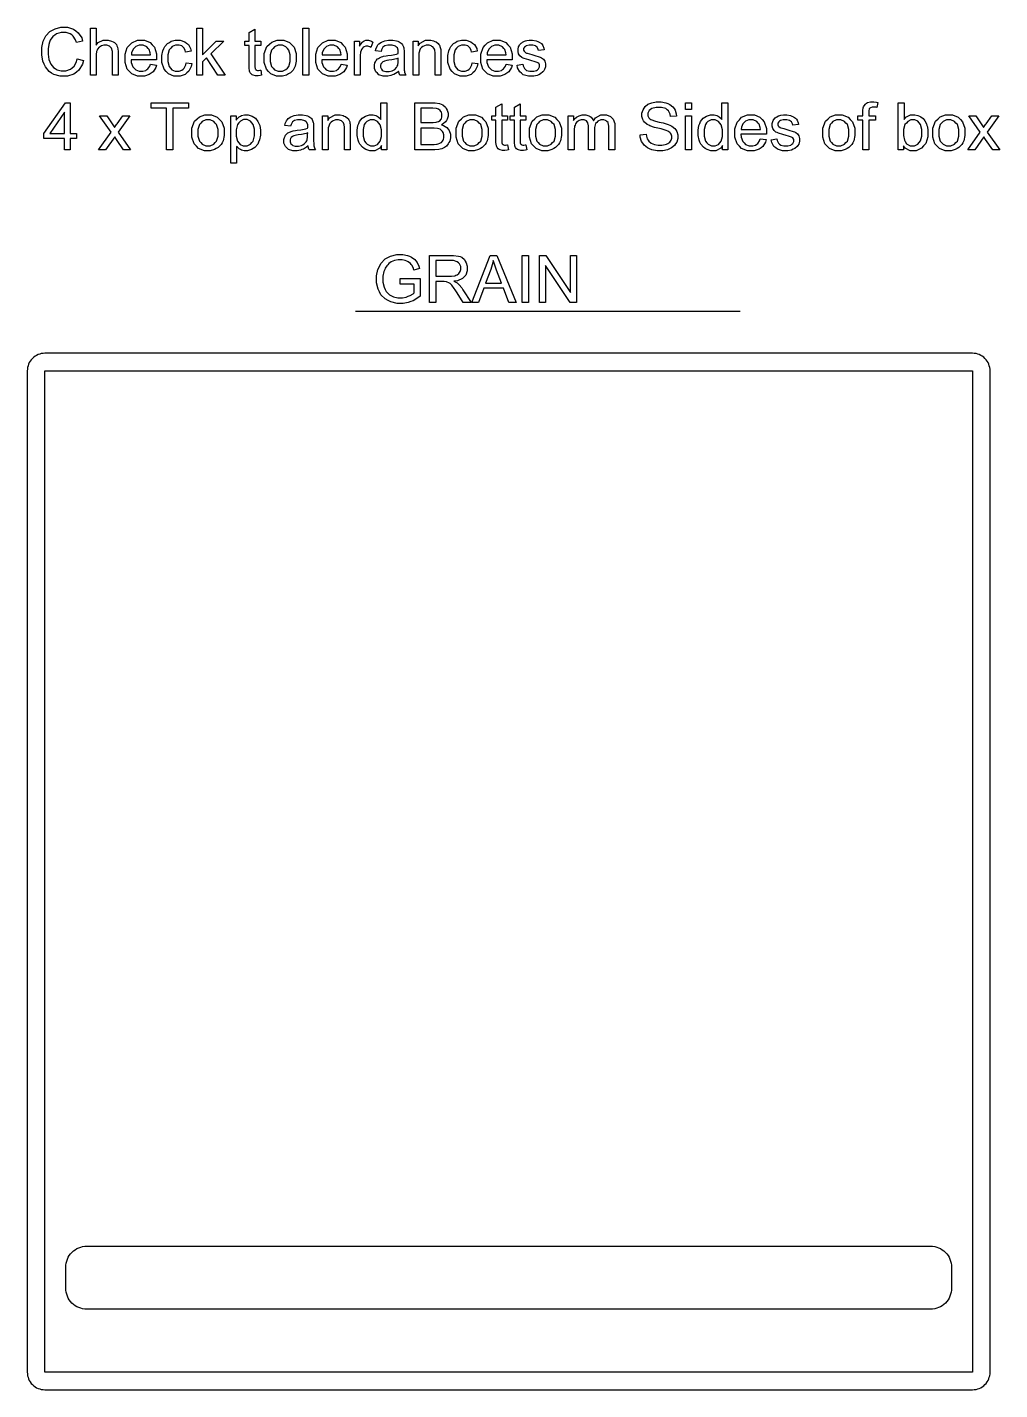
# Model space of a CAD drawing. Extents: x -3889 to -458, y -943 to -393.
# Drawn here: x -1991.5 to -1713.7, y -810.6 to -421.4 of the extents above; entities that cross this region are included whole.
import ezdxf

# ---------------------------------------------------------------- set-up
doc = ezdxf.new("R2010")
doc.units = 0
for name, color, linetype in [('ANNO', 7, 'CONTINUOUS'), ('NEST-BOUNDARY', 7, 'CONTINUOUS'), ('POCKET-6_2', 30, 'CONTINUOUS'), ('PROFILE', 5, 'CONTINUOUS')]:
    doc.layers.add(name, color=color, linetype=linetype)

msp = doc.modelspace()

# ---------------------------------------------------------------- linework, layer by layer
at = {"layer": 'ANNO'}
for points in [[(-1977.2, -430.44), (-1975.42, -430.89), (-1975.7, -431.99), (-1976.71, -433.67), (-1977.44, -434.24), (-1978.17, -434.82), (-1979.95, -435.4), (-1981.01, -435.4), (-1982.1, -435.4), (-1983.87, -434.96), (-1984.55, -434.51), (-1985.23, -434.07), (-1986.27, -432.78), (-1986.63, -431.94), (-1986.99, -431.09), (-1987.34, -429.29), (-1987.34, -428.32), (-1987.34, -427.26), (-1986.94, -425.43), (-1986.54, -424.64), (-1986.14, -423.86), (-1984.99, -422.66), (-1984.25, -422.26), (-1983.51, -421.85), (-1981.87, -421.44), (-1980.98, -421.44), (-1979.97, -421.44), (-1978.26, -421.96), (-1977.57, -422.47), (-1976.89, -422.99), (-1975.92, -424.44), (-1975.65, -425.37), (-1977.41, -425.78), (-1977.64, -425.05), (-1978.32, -423.97), (-1978.77, -423.64), (-1979.22, -423.3), (-1980.34, -422.97), (-1981.02, -422.97), (-1981.79, -422.97), (-1983.09, -423.34), (-1983.62, -423.71), (-1984.14, -424.09), (-1984.87, -425.09), (-1985.08, -425.72), (-1985.3, -426.34), (-1985.51, -427.64), (-1985.51, -428.31), (-1985.51, -429.17), (-1985.26, -430.67), (-1985.01, -431.32), (-1984.76, -431.96), (-1983.97, -432.92), (-1983.45, -433.24), (-1982.92, -433.56), (-1981.77, -433.87), (-1981.15, -433.87), (-1980.4, -433.87), (-1979.13, -433.44), (-1978.61, -433.01), (-1978.09, -432.57), (-1977.39, -431.29)], [(-1973.44, -435.17), (-1973.44, -421.67), (-1971.78, -421.67), (-1971.78, -426.51), (-1971.2, -425.84), (-1969.74, -425.17), (-1968.86, -425.17), (-1968.32, -425.17), (-1967.37, -425.38), (-1966.97, -425.59), (-1966.58, -425.81), (-1966, -426.4), (-1965.83, -426.78), (-1965.66, -427.16), (-1965.49, -428.25), (-1965.49, -428.97), (-1965.49, -435.17), (-1967.15, -435.17), (-1967.15, -428.97), (-1967.15, -428.35), (-1967.42, -427.45), (-1967.68, -427.16), (-1967.95, -426.88), (-1968.71, -426.6), (-1969.2, -426.6), (-1969.57, -426.6), (-1970.26, -426.79), (-1970.58, -426.98), (-1970.9, -427.17), (-1971.37, -427.69), (-1971.5, -428.02), (-1971.64, -428.34), (-1971.78, -429.24), (-1971.78, -429.82), (-1971.78, -435.17)], [(-1943.05, -435.17), (-1943.05, -421.67), (-1941.39, -421.67), (-1941.39, -429.35), (-1937.47, -425.38), (-1935.33, -425.38), (-1939.07, -429.02), (-1934.95, -435.17), (-1936.99, -435.17), (-1940.24, -430.17), (-1941.39, -431.29), (-1941.39, -435.17)], [(-1924.78, -433.69), (-1924.54, -435.16), (-1924.89, -435.23), (-1925.52, -435.3), (-1925.79, -435.3), (-1926.24, -435.3), (-1926.94, -435.16), (-1927.19, -435.02), (-1927.44, -434.88), (-1927.79, -434.5), (-1927.89, -434.27), (-1927.99, -434.03), (-1928.09, -433.05), (-1928.09, -432.3), (-1928.09, -426.66), (-1929.32, -426.66), (-1929.32, -425.38), (-1928.09, -425.38), (-1928.09, -422.96), (-1926.43, -421.97), (-1926.43, -425.38), (-1924.78, -425.38), (-1924.78, -426.66), (-1926.43, -426.66), (-1926.43, -432.4), (-1926.43, -432.75), (-1926.39, -433.21), (-1926.34, -433.31), (-1926.3, -433.41), (-1926.16, -433.57), (-1926.06, -433.63), (-1925.97, -433.69), (-1925.69, -433.75), (-1925.5, -433.75), (-1925.37, -433.75), (-1925.01, -433.72)], [(-1912.73, -435.17), (-1912.73, -421.67), (-1911.07, -421.67), (-1911.07, -435.17)], [(-1956.28, -432.01), (-1954.57, -432.23), (-1954.77, -432.98), (-1955.52, -434.14), (-1956.07, -434.56), (-1956.61, -434.97), (-1958.01, -435.39), (-1958.86, -435.39), (-1959.93, -435.39), (-1961.63, -434.73), (-1962.26, -434.06), (-1962.89, -433.4), (-1963.52, -431.55), (-1963.52, -430.36), (-1963.52, -429.13), (-1962.88, -427.21), (-1962.25, -426.53), (-1961.61, -425.85), (-1959.97, -425.17), (-1958.95, -425.17), (-1957.97, -425.17), (-1956.37, -425.83), (-1955.75, -426.5), (-1955.13, -427.17), (-1954.51, -429.05), (-1954.51, -430.26), (-1954.51, -430.33), (-1954.52, -430.55), (-1954.52, -430.7), (-1961.81, -430.7), (-1961.77, -431.51), (-1961.31, -432.74), (-1960.9, -433.17), (-1960.49, -433.59), (-1959.47, -434.02), (-1958.86, -434.02), (-1958.41, -434.02), (-1957.63, -433.78), (-1957.31, -433.54), (-1956.98, -433.3), (-1956.47, -432.54)], [(-1961.72, -429.34), (-1956.27, -429.34), (-1956.32, -428.72), (-1956.63, -427.8), (-1956.89, -427.49), (-1957.29, -427.01), (-1958.31, -426.53), (-1958.94, -426.53), (-1959.51, -426.53), (-1960.47, -426.91), (-1960.86, -427.29), (-1961.25, -427.68), (-1961.68, -428.7)], [(-1946.11, -431.58), (-1944.48, -431.79), (-1944.61, -432.64), (-1945.3, -433.96), (-1945.85, -434.43), (-1946.4, -434.91), (-1947.75, -435.39), (-1948.54, -435.39), (-1949.55, -435.39), (-1951.16, -434.73), (-1951.77, -434.07), (-1952.38, -433.42), (-1952.99, -431.54), (-1952.99, -430.31), (-1952.99, -429.52), (-1952.72, -428.14), (-1952.46, -427.54), (-1952.2, -426.95), (-1951.4, -426.06), (-1950.87, -425.76), (-1950.33, -425.46), (-1949.17, -425.17), (-1948.54, -425.17), (-1947.74, -425.17), (-1946.44, -425.57), (-1945.94, -425.97), (-1945.43, -426.38), (-1944.79, -427.53), (-1944.64, -428.27), (-1946.25, -428.51), (-1946.36, -428.02), (-1946.77, -427.28), (-1947.06, -427.03), (-1947.35, -426.78), (-1948.06, -426.53), (-1948.47, -426.53), (-1949.1, -426.53), (-1950.11, -426.98), (-1950.5, -427.43), (-1950.89, -427.88), (-1951.28, -429.3), (-1951.28, -430.27), (-1951.28, -431.25), (-1950.91, -432.68), (-1950.53, -433.13), (-1950.16, -433.58), (-1949.17, -434.02), (-1948.57, -434.02), (-1948.08, -434.02), (-1947.27, -433.72), (-1946.94, -433.42), (-1946.61, -433.12), (-1946.2, -432.2)], [(-1923.79, -430.28), (-1923.79, -428.92), (-1923.03, -426.91), (-1922.28, -426.25), (-1921.65, -425.71), (-1920.11, -425.17), (-1919.2, -425.17), (-1918.2, -425.17), (-1916.55, -425.83), (-1915.91, -426.49), (-1915.27, -427.15), (-1914.63, -428.97), (-1914.63, -430.14), (-1914.63, -431.08), (-1914.92, -432.57), (-1915.2, -433.11), (-1915.48, -433.65), (-1916.3, -434.49), (-1916.84, -434.79), (-1917.39, -435.09), (-1918.56, -435.39), (-1919.2, -435.39), (-1920.23, -435.39), (-1921.89, -434.73), (-1922.52, -434.07), (-1923.15, -433.41), (-1923.79, -431.51)], [(-1922.08, -430.28), (-1922.08, -431.22), (-1921.67, -432.62), (-1921.27, -433.09), (-1920.86, -433.56), (-1919.83, -434.02), (-1919.2, -434.02), (-1918.59, -434.02), (-1917.56, -433.55), (-1917.15, -433.08), (-1916.74, -432.61), (-1916.33, -431.18), (-1916.33, -430.22), (-1916.33, -429.32), (-1916.75, -427.94), (-1917.16, -427.48), (-1917.57, -427.01), (-1918.59, -426.54), (-1919.2, -426.54), (-1919.83, -426.54), (-1920.86, -427.01), (-1921.27, -427.47), (-1921.67, -427.94), (-1922.08, -429.34)], [(-1901.83, -432.01), (-1900.11, -432.23), (-1900.31, -432.98), (-1901.06, -434.14), (-1901.61, -434.56), (-1902.15, -434.97), (-1903.55, -435.39), (-1904.4, -435.39), (-1905.47, -435.39), (-1907.17, -434.73), (-1907.8, -434.06), (-1908.43, -433.4), (-1909.06, -431.55), (-1909.06, -430.36), (-1909.06, -429.13), (-1908.42, -427.21), (-1907.79, -426.53), (-1907.15, -425.85), (-1905.51, -425.17), (-1904.5, -425.17), (-1903.52, -425.17), (-1901.91, -425.83), (-1901.29, -426.5), (-1900.67, -427.17), (-1900.05, -429.05), (-1900.05, -430.26), (-1900.05, -430.33), (-1900.06, -430.55), (-1900.06, -430.7), (-1907.36, -430.7), (-1907.31, -431.51), (-1906.85, -432.74), (-1906.45, -433.17), (-1906.04, -433.59), (-1905.01, -434.02), (-1904.4, -434.02), (-1903.95, -434.02), (-1903.17, -433.78), (-1902.85, -433.54), (-1902.53, -433.3), (-1902.01, -432.54)], [(-1907.26, -429.34), (-1901.81, -429.34), (-1901.86, -428.72), (-1902.18, -427.8), (-1902.43, -427.49), (-1902.83, -427.01), (-1903.85, -426.53), (-1904.48, -426.53), (-1905.05, -426.53), (-1906.01, -426.91), (-1906.4, -427.29), (-1906.79, -427.68), (-1907.22, -428.7)], [(-1898.04, -435.17), (-1898.04, -425.38), (-1896.54, -425.38), (-1896.54, -426.87), (-1896.26, -426.35), (-1895.73, -425.66), (-1895.49, -425.5), (-1895.25, -425.33), (-1894.72, -425.17), (-1894.43, -425.17), (-1894.02, -425.17), (-1893.17, -425.43), (-1892.74, -425.7), (-1893.31, -427.23), (-1893.61, -427.06), (-1894.22, -426.88), (-1894.52, -426.88), (-1894.79, -426.88), (-1895.28, -427.04), (-1895.49, -427.21), (-1895.71, -427.37), (-1896.01, -427.82), (-1896.1, -428.11), (-1896.24, -428.56), (-1896.38, -429.52), (-1896.38, -430.05), (-1896.38, -435.17)], [(-1885.38, -433.97), (-1885.84, -434.36), (-1886.73, -434.91), (-1887.15, -435.07), (-1887.58, -435.23), (-1888.49, -435.39), (-1888.98, -435.39), (-1889.78, -435.39), (-1891.02, -434.99), (-1891.45, -434.6), (-1891.88, -434.21), (-1892.32, -433.2), (-1892.32, -432.59), (-1892.32, -432.23), (-1892.15, -431.57), (-1891.99, -431.28), (-1891.83, -430.98), (-1891.4, -430.5), (-1891.14, -430.32), (-1890.87, -430.14), (-1890.28, -429.87), (-1889.94, -429.78), (-1889.7, -429.71), (-1888.97, -429.59), (-1888.47, -429.53), (-1887.47, -429.41), (-1886, -429.13), (-1885.52, -428.96), (-1885.52, -428.79), (-1885.51, -428.57), (-1885.51, -428.53), (-1885.51, -428.02), (-1885.75, -427.31), (-1885.98, -427.1), (-1886.3, -426.82), (-1887.24, -426.54), (-1887.87, -426.54), (-1888.45, -426.54), (-1889.31, -426.75), (-1889.59, -426.95), (-1889.87, -427.15), (-1890.28, -427.88), (-1890.41, -428.39), (-1892.03, -428.18), (-1891.92, -427.66), (-1891.56, -426.82), (-1891.31, -426.5), (-1891.05, -426.18), (-1890.32, -425.68), (-1889.84, -425.51), (-1889.36, -425.34), (-1888.25, -425.17), (-1887.62, -425.17), (-1887, -425.17), (-1885.98, -425.31), (-1885.59, -425.46), (-1885.2, -425.61), (-1884.62, -425.98), (-1884.44, -426.2), (-1884.25, -426.43), (-1884, -426.99), (-1883.92, -427.33), (-1883.88, -427.54), (-1883.84, -428.31), (-1883.84, -428.86), (-1883.84, -431.07), (-1883.84, -432.22), (-1883.79, -433.69), (-1883.73, -433.99), (-1883.68, -434.3), (-1883.47, -434.89), (-1883.31, -435.17), (-1885.04, -435.17), (-1885.17, -434.91), (-1885.34, -434.31)], [(-1881.27, -435.17), (-1881.27, -425.38), (-1879.78, -425.38), (-1879.78, -426.77), (-1879.24, -425.97), (-1877.69, -425.17), (-1876.67, -425.17), (-1876.23, -425.17), (-1875.42, -425.33), (-1875.05, -425.48), (-1874.68, -425.64), (-1874.13, -426.06), (-1873.94, -426.32), (-1873.76, -426.58), (-1873.5, -427.19), (-1873.43, -427.54), (-1873.38, -427.77), (-1873.34, -428.58), (-1873.34, -429.15), (-1873.34, -435.17), (-1875, -435.17), (-1875, -429.22), (-1875, -428.71), (-1875.09, -427.95), (-1875.19, -427.7), (-1875.29, -427.45), (-1875.63, -427.05), (-1875.87, -426.9), (-1876.12, -426.75), (-1876.69, -426.6), (-1877.03, -426.6), (-1877.55, -426.6), (-1878.46, -426.93), (-1878.85, -427.27), (-1879.23, -427.61), (-1879.61, -428.88), (-1879.61, -429.82), (-1879.61, -435.17)], [(-1864.43, -431.58), (-1862.79, -431.79), (-1862.93, -432.64), (-1863.61, -433.96), (-1864.16, -434.43), (-1864.71, -434.91), (-1866.06, -435.39), (-1866.86, -435.39), (-1867.86, -435.39), (-1869.47, -434.73), (-1870.08, -434.07), (-1870.69, -433.42), (-1871.3, -431.54), (-1871.3, -430.31), (-1871.3, -429.52), (-1871.04, -428.14), (-1870.77, -427.54), (-1870.51, -426.95), (-1869.71, -426.06), (-1869.18, -425.76), (-1868.64, -425.46), (-1867.48, -425.17), (-1866.85, -425.17), (-1866.06, -425.17), (-1864.76, -425.57), (-1864.25, -425.97), (-1863.74, -426.38), (-1863.1, -427.53), (-1862.95, -428.27), (-1864.56, -428.51), (-1864.68, -428.02), (-1865.08, -427.28), (-1865.37, -427.03), (-1865.67, -426.78), (-1866.37, -426.53), (-1866.78, -426.53), (-1867.41, -426.53), (-1868.42, -426.98), (-1868.82, -427.43), (-1869.21, -427.88), (-1869.6, -429.3), (-1869.6, -430.27), (-1869.6, -431.25), (-1869.22, -432.68), (-1868.84, -433.13), (-1868.47, -433.58), (-1867.48, -434.02), (-1866.88, -434.02), (-1866.39, -434.02), (-1865.58, -433.72), (-1865.25, -433.42), (-1864.93, -433.12), (-1864.51, -432.2)], [(-1854.7, -432.01), (-1852.98, -432.23), (-1853.18, -432.98), (-1853.93, -434.14), (-1854.48, -434.56), (-1855.03, -434.97), (-1856.42, -435.39), (-1857.27, -435.39), (-1858.35, -435.39), (-1860.05, -434.73), (-1860.67, -434.06), (-1861.3, -433.4), (-1861.93, -431.55), (-1861.93, -430.36), (-1861.93, -429.13), (-1861.29, -427.21), (-1860.66, -426.53), (-1860.02, -425.85), (-1858.38, -425.17), (-1857.37, -425.17), (-1856.39, -425.17), (-1854.79, -425.83), (-1854.17, -426.5), (-1853.54, -427.17), (-1852.92, -429.05), (-1852.92, -430.26), (-1852.92, -430.33), (-1852.93, -430.55), (-1852.93, -430.7), (-1860.23, -430.7), (-1860.18, -431.51), (-1859.73, -432.74), (-1859.32, -433.17), (-1858.91, -433.59), (-1857.89, -434.02), (-1857.27, -434.02), (-1856.82, -434.02), (-1856.04, -433.78), (-1855.72, -433.54), (-1855.4, -433.3), (-1854.89, -432.54)], [(-1860.13, -429.34), (-1854.68, -429.34), (-1854.73, -428.72), (-1855.05, -427.8), (-1855.3, -427.49), (-1855.7, -427.01), (-1856.73, -426.53), (-1857.36, -426.53), (-1857.93, -426.53), (-1858.88, -426.91), (-1859.27, -427.29), (-1859.66, -427.68), (-1860.09, -428.7)], [(-1851.56, -432.24), (-1849.93, -431.98), (-1849.86, -432.48), (-1849.47, -433.23), (-1849.16, -433.5), (-1848.84, -433.76), (-1847.96, -434.02), (-1847.39, -434.02), (-1846.82, -434.02), (-1845.98, -433.79), (-1845.7, -433.56), (-1845.42, -433.33), (-1845.15, -432.78), (-1845.15, -432.47), (-1845.15, -432.19), (-1845.39, -431.74), (-1845.63, -431.58), (-1845.8, -431.47), (-1846.65, -431.19), (-1847.33, -431.02), (-1848.24, -430.79), (-1849.5, -430.39), (-1849.86, -430.23), (-1850.21, -430.06), (-1850.74, -429.59), (-1850.93, -429.3), (-1851.11, -429), (-1851.29, -428.34), (-1851.29, -427.98), (-1851.29, -427.66), (-1851.14, -427.05), (-1850.99, -426.77), (-1850.84, -426.49), (-1850.43, -426.03), (-1850.18, -425.85), (-1849.98, -425.7), (-1849.46, -425.46), (-1849.12, -425.36), (-1848.79, -425.27), (-1848.07, -425.17), (-1847.69, -425.17), (-1847.11, -425.17), (-1846.1, -425.33), (-1845.67, -425.5), (-1845.23, -425.66), (-1844.59, -426.11), (-1844.38, -426.39), (-1844.18, -426.68), (-1843.89, -427.43), (-1843.81, -427.91), (-1845.43, -428.12), (-1845.49, -427.75), (-1845.81, -427.16), (-1846.07, -426.95), (-1846.34, -426.74), (-1847.08, -426.53), (-1847.57, -426.53), (-1848.14, -426.53), (-1848.95, -426.72), (-1849.2, -426.91), (-1849.44, -427.1), (-1849.68, -427.54), (-1849.68, -427.79), (-1849.68, -427.95), (-1849.58, -428.24), (-1849.48, -428.37), (-1849.38, -428.5), (-1849.06, -428.72), (-1848.85, -428.81), (-1848.72, -428.86), (-1847.99, -429.07), (-1847.38, -429.24), (-1846.5, -429.47), (-1845.28, -429.85), (-1844.93, -430), (-1844.58, -430.15), (-1844.04, -430.59), (-1843.84, -430.87), (-1843.64, -431.16), (-1843.45, -431.87), (-1843.45, -432.29), (-1843.45, -432.71), (-1843.69, -433.49), (-1843.93, -433.85), (-1844.17, -434.22), (-1844.87, -434.78), (-1845.32, -434.99), (-1845.78, -435.19), (-1846.81, -435.39), (-1847.38, -435.39), (-1848.34, -435.39), (-1849.79, -434.99), (-1850.29, -434.59), (-1850.79, -434.2), (-1851.42, -433.02)], [(-1885.51, -430.26), (-1885.96, -430.44), (-1887.32, -430.75), (-1888.22, -430.88), (-1888.73, -430.96), (-1889.45, -431.12), (-1889.66, -431.21), (-1889.88, -431.31), (-1890.2, -431.58), (-1890.32, -431.75), (-1890.43, -431.93), (-1890.55, -432.32), (-1890.55, -432.54), (-1890.55, -432.87), (-1890.3, -433.43), (-1890.05, -433.65), (-1889.8, -433.87), (-1889.06, -434.09), (-1888.58, -434.09), (-1888.1, -434.09), (-1887.25, -433.88), (-1886.88, -433.67), (-1886.51, -433.46), (-1885.96, -432.89), (-1885.79, -432.52), (-1885.66, -432.24), (-1885.52, -431.41), (-1885.52, -430.86)], [(-1980.84, -456.49), (-1980.84, -453.26), (-1986.68, -453.26), (-1986.68, -451.75), (-1980.53, -443), (-1979.18, -443), (-1979.18, -451.75), (-1977.35, -451.75), (-1977.35, -453.26), (-1979.18, -453.26), (-1979.18, -456.49)], [(-1951.66, -456.49), (-1951.66, -444.58), (-1956.11, -444.58), (-1956.11, -442.99), (-1945.41, -442.99), (-1945.41, -444.58), (-1949.88, -444.58), (-1949.88, -456.49)], [(-1890.32, -456.49), (-1890.32, -455.25), (-1890.78, -455.97), (-1892.15, -456.7), (-1893.05, -456.7), (-1893.64, -456.7), (-1894.71, -456.38), (-1895.2, -456.06), (-1895.69, -455.73), (-1896.45, -454.83), (-1896.72, -454.26), (-1896.99, -453.68), (-1897.26, -452.35), (-1897.26, -451.6), (-1897.26, -450.87), (-1897.02, -449.54), (-1896.77, -448.94), (-1896.53, -448.35), (-1895.8, -447.44), (-1895.31, -447.12), (-1894.82, -446.8), (-1893.74, -446.48), (-1893.13, -446.48), (-1892.69, -446.48), (-1891.91, -446.67), (-1891.56, -446.86), (-1891.22, -447.04), (-1890.66, -447.53), (-1890.44, -447.83), (-1890.44, -442.99), (-1888.78, -442.99), (-1888.78, -456.49)], [(-1880.8, -456.49), (-1880.8, -442.99), (-1875.74, -442.99), (-1874.96, -442.99), (-1873.72, -443.19), (-1873.25, -443.4), (-1872.79, -443.6), (-1872.05, -444.23), (-1871.79, -444.66), (-1871.52, -445.08), (-1871.26, -445.97), (-1871.26, -446.44), (-1871.26, -446.87), (-1871.49, -447.69), (-1871.73, -448.07), (-1871.96, -448.45), (-1872.67, -449.07), (-1873.14, -449.3), (-1872.53, -449.48), (-1871.59, -450.1), (-1871.27, -450.53), (-1870.94, -450.96), (-1870.61, -451.98), (-1870.61, -452.57), (-1870.61, -453.05), (-1870.81, -453.93), (-1871.01, -454.34), (-1871.21, -454.74), (-1871.71, -455.37), (-1872, -455.59), (-1872.3, -455.81), (-1873.03, -456.15), (-1873.48, -456.26), (-1873.92, -456.37), (-1875.01, -456.49), (-1875.66, -456.49)], [(-1854.28, -455.01), (-1854.03, -456.47), (-1854.38, -456.55), (-1855.01, -456.62), (-1855.28, -456.62), (-1855.73, -456.62), (-1856.43, -456.48), (-1856.68, -456.33), (-1856.93, -456.19), (-1857.28, -455.82), (-1857.38, -455.58), (-1857.48, -455.35), (-1857.58, -454.37), (-1857.58, -453.62), (-1857.58, -447.98), (-1858.81, -447.98), (-1858.81, -446.7), (-1857.58, -446.7), (-1857.58, -444.28), (-1855.92, -443.28), (-1855.92, -446.7), (-1854.28, -446.7), (-1854.28, -447.98), (-1855.92, -447.98), (-1855.92, -453.71), (-1855.92, -454.07), (-1855.88, -454.52), (-1855.84, -454.63), (-1855.79, -454.73), (-1855.65, -454.89), (-1855.55, -454.95), (-1855.46, -455.01), (-1855.18, -455.07), (-1854.99, -455.07), (-1854.86, -455.07), (-1854.5, -455.04)], [(-1849.04, -455.01), (-1848.79, -456.47), (-1849.14, -456.55), (-1849.77, -456.62), (-1850.04, -456.62), (-1850.5, -456.62), (-1851.19, -456.48), (-1851.44, -456.33), (-1851.69, -456.19), (-1852.04, -455.82), (-1852.14, -455.58), (-1852.24, -455.35), (-1852.34, -454.37), (-1852.34, -453.62), (-1852.34, -447.98), (-1853.57, -447.98), (-1853.57, -446.7), (-1852.34, -446.7), (-1852.34, -444.28), (-1850.68, -443.28), (-1850.68, -446.7), (-1849.04, -446.7), (-1849.04, -447.98), (-1850.68, -447.98), (-1850.68, -453.71), (-1850.68, -454.07), (-1850.64, -454.52), (-1850.6, -454.63), (-1850.55, -454.73), (-1850.41, -454.89), (-1850.32, -454.95), (-1850.22, -455.01), (-1849.94, -455.07), (-1849.76, -455.07), (-1849.62, -455.07), (-1849.26, -455.04)], [(-1816.38, -452.15), (-1814.69, -452), (-1814.63, -452.51), (-1814.36, -453.34), (-1814.14, -453.67), (-1813.92, -453.99), (-1813.24, -454.52), (-1812.78, -454.72), (-1812.32, -454.92), (-1811.29, -455.12), (-1810.72, -455.12), (-1810.21, -455.12), (-1809.31, -454.97), (-1808.92, -454.82), (-1808.53, -454.67), (-1807.95, -454.25), (-1807.76, -453.98), (-1807.57, -453.72), (-1807.38, -453.14), (-1807.38, -452.83), (-1807.38, -452.51), (-1807.56, -451.95), (-1807.75, -451.72), (-1807.94, -451.48), (-1808.54, -451.08), (-1808.97, -450.92), (-1809.24, -450.82), (-1810.44, -450.49), (-1811.37, -450.26), (-1812.3, -450.04), (-1813.6, -449.62), (-1813.97, -449.42), (-1814.45, -449.17), (-1815.17, -448.54), (-1815.41, -448.16), (-1815.64, -447.79), (-1815.88, -446.95), (-1815.88, -446.48), (-1815.88, -445.97), (-1815.59, -445.01), (-1815.3, -444.57), (-1815.01, -444.12), (-1814.17, -443.45), (-1813.61, -443.22), (-1813.05, -442.99), (-1811.82, -442.76), (-1811.13, -442.76), (-1810.39, -442.76), (-1809.06, -443), (-1808.49, -443.24), (-1807.92, -443.48), (-1807.04, -444.19), (-1806.73, -444.66), (-1806.42, -445.13), (-1806.09, -446.2), (-1806.07, -446.79), (-1807.78, -446.93), (-1807.85, -446.29), (-1808.32, -445.32), (-1808.71, -444.99), (-1809.11, -444.66), (-1810.29, -444.34), (-1811.07, -444.34), (-1811.88, -444.34), (-1813.06, -444.63), (-1813.43, -444.93), (-1813.8, -445.23), (-1814.17, -445.94), (-1814.17, -446.36), (-1814.17, -446.73), (-1813.9, -447.32), (-1813.64, -447.56), (-1813.38, -447.79), (-1812.04, -448.28), (-1810.95, -448.52), (-1809.86, -448.77), (-1808.37, -449.2), (-1807.96, -449.38), (-1807.37, -449.65), (-1806.5, -450.34), (-1806.22, -450.76), (-1805.94, -451.17), (-1805.66, -452.13), (-1805.66, -452.68), (-1805.66, -453.21), (-1805.97, -454.23), (-1806.28, -454.71), (-1806.58, -455.18), (-1807.47, -455.92), (-1808.05, -456.19), (-1808.62, -456.45), (-1809.92, -456.72), (-1810.64, -456.72), (-1811.55, -456.72), (-1813.09, -456.45), (-1813.7, -456.18), (-1814.32, -455.91), (-1815.29, -455.11), (-1815.64, -454.58), (-1815.99, -454.04), (-1816.36, -452.83)], [(-1803.42, -444.89), (-1803.42, -442.99), (-1801.76, -442.99), (-1801.76, -444.89)], [(-1792.92, -456.49), (-1792.92, -455.25), (-1793.38, -455.97), (-1794.75, -456.7), (-1795.65, -456.7), (-1796.24, -456.7), (-1797.31, -456.38), (-1797.8, -456.06), (-1798.29, -455.73), (-1799.05, -454.83), (-1799.32, -454.26), (-1799.59, -453.68), (-1799.86, -452.35), (-1799.86, -451.6), (-1799.86, -450.87), (-1799.61, -449.54), (-1799.37, -448.94), (-1799.13, -448.35), (-1798.4, -447.44), (-1797.91, -447.12), (-1797.42, -446.8), (-1796.33, -446.48), (-1795.73, -446.48), (-1795.29, -446.48), (-1794.5, -446.67), (-1794.16, -446.86), (-1793.82, -447.04), (-1793.26, -447.53), (-1793.04, -447.83), (-1793.04, -442.99), (-1791.38, -442.99), (-1791.38, -456.49)], [(-1752.76, -456.49), (-1752.76, -447.98), (-1754.22, -447.98), (-1754.22, -446.7), (-1752.76, -446.7), (-1752.76, -445.66), (-1752.76, -445.17), (-1752.68, -444.44), (-1752.59, -444.2), (-1752.47, -443.88), (-1752.05, -443.36), (-1751.75, -443.16), (-1751.45, -442.96), (-1750.6, -442.76), (-1750.06, -442.76), (-1749.71, -442.76), (-1748.94, -442.84), (-1748.51, -442.92), (-1748.76, -444.36), (-1749.02, -444.31), (-1749.51, -444.27), (-1749.74, -444.27), (-1750.11, -444.27), (-1750.65, -444.43), (-1750.8, -444.59), (-1750.96, -444.75), (-1751.12, -445.35), (-1751.12, -445.8), (-1751.12, -446.7), (-1749.21, -446.7), (-1749.21, -447.98), (-1751.1, -447.98), (-1751.1, -456.49)], [(-1741.16, -456.49), (-1742.7, -456.49), (-1742.7, -442.99), (-1741.04, -442.99), (-1741.04, -447.8), (-1740.51, -447.14), (-1739.17, -446.48), (-1738.36, -446.48), (-1737.91, -446.48), (-1737.06, -446.66), (-1736.65, -446.85), (-1736.25, -447.03), (-1735.59, -447.54), (-1735.33, -447.87), (-1735.07, -448.2), (-1734.66, -448.99), (-1734.51, -449.46), (-1734.37, -449.92), (-1734.22, -450.92), (-1734.22, -451.44), (-1734.22, -452.7), (-1734.84, -454.64), (-1735.46, -455.33), (-1736.08, -456.02), (-1737.57, -456.7), (-1738.44, -456.7), (-1739.31, -456.7), (-1740.67, -455.98), (-1741.16, -455.26)], [(-1980.84, -451.75), (-1980.84, -445.66), (-1985.05, -451.75)], [(-1971.08, -456.49), (-1967.5, -451.42), (-1970.81, -446.7), (-1968.75, -446.7), (-1967.22, -448.99), (-1967.01, -449.32), (-1966.68, -449.86), (-1966.55, -450.07), (-1966.35, -449.78), (-1965.98, -449.26), (-1965.81, -449.02), (-1964.18, -446.7), (-1962.19, -446.7), (-1965.49, -451.39), (-1961.94, -456.49), (-1963.96, -456.49), (-1965.98, -453.46), (-1966.45, -452.71), (-1969.07, -456.49)], [(-1944.41, -451.59), (-1944.41, -450.23), (-1943.66, -448.22), (-1942.91, -447.57), (-1942.28, -447.03), (-1940.74, -446.48), (-1939.83, -446.48), (-1938.83, -446.48), (-1937.18, -447.14), (-1936.54, -447.8), (-1935.9, -448.46), (-1935.26, -450.29), (-1935.26, -451.45), (-1935.26, -452.4), (-1935.54, -453.88), (-1935.83, -454.42), (-1936.11, -454.96), (-1936.93, -455.8), (-1937.47, -456.1), (-1938.01, -456.4), (-1939.19, -456.7), (-1939.83, -456.7), (-1940.86, -456.7), (-1942.52, -456.04), (-1943.15, -455.39), (-1943.78, -454.73), (-1944.41, -452.83)], [(-1933.32, -460.23), (-1933.32, -446.7), (-1931.81, -446.7), (-1931.81, -447.97), (-1931.54, -447.6), (-1930.94, -447.04), (-1930.6, -446.85), (-1930.27, -446.67), (-1929.45, -446.48), (-1928.98, -446.48), (-1928.35, -446.48), (-1927.25, -446.8), (-1926.77, -447.13), (-1926.29, -447.45), (-1925.57, -448.36), (-1925.33, -448.95), (-1925.08, -449.53), (-1924.84, -450.82), (-1924.84, -451.52), (-1924.84, -452.27), (-1925.11, -453.62), (-1925.38, -454.22), (-1925.65, -454.82), (-1926.43, -455.74), (-1926.94, -456.06), (-1927.45, -456.38), (-1928.53, -456.7), (-1929.09, -456.7), (-1929.51, -456.7), (-1930.25, -456.53), (-1930.58, -456.35), (-1930.91, -456.18), (-1931.45, -455.73), (-1931.66, -455.47), (-1931.66, -460.23)], [(-1911.23, -455.28), (-1911.69, -455.67), (-1912.58, -456.22), (-1913.01, -456.38), (-1913.43, -456.54), (-1914.35, -456.7), (-1914.83, -456.7), (-1915.64, -456.7), (-1916.87, -456.31), (-1917.31, -455.91), (-1917.74, -455.52), (-1918.17, -454.52), (-1918.17, -453.9), (-1918.17, -453.54), (-1918.01, -452.89), (-1917.84, -452.59), (-1917.68, -452.29), (-1917.25, -451.82), (-1916.99, -451.64), (-1916.72, -451.46), (-1916.13, -451.19), (-1915.8, -451.09), (-1915.55, -451.03), (-1914.82, -450.91), (-1914.33, -450.85), (-1913.33, -450.73), (-1911.85, -450.44), (-1911.38, -450.28), (-1911.37, -450.11), (-1911.37, -449.89), (-1911.37, -449.84), (-1911.37, -449.34), (-1911.6, -448.63), (-1911.84, -448.42), (-1912.15, -448.14), (-1913.1, -447.86), (-1913.72, -447.86), (-1914.3, -447.86), (-1915.17, -448.06), (-1915.44, -448.27), (-1915.72, -448.47), (-1916.13, -449.19), (-1916.27, -449.71), (-1917.89, -449.49), (-1917.78, -448.97), (-1917.41, -448.13), (-1917.16, -447.81), (-1916.91, -447.49), (-1916.17, -447), (-1915.7, -446.83), (-1915.22, -446.65), (-1914.11, -446.48), (-1913.48, -446.48), (-1912.85, -446.48), (-1911.83, -446.63), (-1911.44, -446.78), (-1911.05, -446.92), (-1910.48, -447.3), (-1910.29, -447.52), (-1910.11, -447.74), (-1909.85, -448.31), (-1909.78, -448.65), (-1909.73, -448.86), (-1909.69, -449.62), (-1909.69, -450.18), (-1909.69, -452.39), (-1909.69, -453.54), (-1909.64, -455), (-1909.59, -455.31), (-1909.53, -455.62), (-1909.32, -456.2), (-1909.17, -456.49), (-1910.89, -456.49), (-1911.03, -456.23), (-1911.19, -455.63)], [(-1907.13, -456.49), (-1907.13, -446.7), (-1905.63, -446.7), (-1905.63, -448.09), (-1905.09, -447.28), (-1903.54, -446.48), (-1902.52, -446.48), (-1902.08, -446.48), (-1901.27, -446.64), (-1900.9, -446.8), (-1900.53, -446.96), (-1899.98, -447.38), (-1899.8, -447.63), (-1899.61, -447.89), (-1899.35, -448.5), (-1899.28, -448.86), (-1899.24, -449.09), (-1899.19, -449.89), (-1899.19, -450.47), (-1899.19, -456.49), (-1900.85, -456.49), (-1900.85, -450.53), (-1900.85, -450.02), (-1900.95, -449.27), (-1901.04, -449.01), (-1901.14, -448.76), (-1901.48, -448.36), (-1901.73, -448.21), (-1901.97, -448.06), (-1902.55, -447.91), (-1902.88, -447.91), (-1903.41, -447.91), (-1904.32, -448.25), (-1904.7, -448.59), (-1905.08, -448.92), (-1905.47, -450.2), (-1905.47, -451.14), (-1905.47, -456.49)], [(-1879.02, -448.66), (-1876.1, -448.66), (-1875.5, -448.66), (-1874.65, -448.58), (-1874.39, -448.5), (-1874.05, -448.4), (-1873.53, -448.06), (-1873.36, -447.83), (-1873.19, -447.59), (-1873.01, -447), (-1873.01, -446.65), (-1873.01, -446.31), (-1873.17, -445.72), (-1873.34, -445.47), (-1873.5, -445.21), (-1873.96, -444.86), (-1874.26, -444.77), (-1874.56, -444.67), (-1875.59, -444.58), (-1876.32, -444.58), (-1879.02, -444.58)], [(-1868.99, -451.59), (-1868.99, -450.23), (-1868.24, -448.22), (-1867.48, -447.57), (-1866.85, -447.03), (-1865.32, -446.48), (-1864.41, -446.48), (-1863.4, -446.48), (-1861.76, -447.14), (-1861.12, -447.8), (-1860.48, -448.46), (-1859.84, -450.29), (-1859.84, -451.45), (-1859.84, -452.4), (-1860.12, -453.88), (-1860.4, -454.42), (-1860.69, -454.96), (-1861.51, -455.8), (-1862.05, -456.1), (-1862.59, -456.4), (-1863.77, -456.7), (-1864.41, -456.7), (-1865.43, -456.7), (-1867.09, -456.04), (-1867.73, -455.39), (-1868.36, -454.73), (-1868.99, -452.83)], [(-1848.04, -451.59), (-1848.04, -450.23), (-1847.28, -448.22), (-1846.53, -447.57), (-1845.9, -447.03), (-1844.36, -446.48), (-1843.46, -446.48), (-1842.45, -446.48), (-1840.8, -447.14), (-1840.16, -447.8), (-1839.52, -448.46), (-1838.89, -450.29), (-1838.89, -451.45), (-1838.89, -452.4), (-1839.17, -453.88), (-1839.45, -454.42), (-1839.73, -454.96), (-1840.56, -455.8), (-1841.1, -456.1), (-1841.64, -456.4), (-1842.82, -456.7), (-1843.46, -456.7), (-1844.48, -456.7), (-1846.14, -456.04), (-1846.77, -455.39), (-1847.41, -454.73), (-1848.04, -452.83)], [(-1836.94, -456.49), (-1836.94, -446.7), (-1835.46, -446.7), (-1835.46, -448.07), (-1835.23, -447.71), (-1834.61, -447.14), (-1834.23, -446.92), (-1833.85, -446.7), (-1832.98, -446.48), (-1832.49, -446.48), (-1831.95, -446.48), (-1831.06, -446.71), (-1830.71, -446.93), (-1830.37, -447.16), (-1829.88, -447.79), (-1829.73, -448.19), (-1829.15, -447.34), (-1827.64, -446.48), (-1826.71, -446.48), (-1825.98, -446.48), (-1824.86, -446.89), (-1824.47, -447.29), (-1824.08, -447.69), (-1823.68, -448.93), (-1823.68, -449.77), (-1823.68, -456.49), (-1825.34, -456.49), (-1825.34, -450.32), (-1825.34, -449.82), (-1825.42, -449.1), (-1825.51, -448.89), (-1825.59, -448.67), (-1825.88, -448.31), (-1826.09, -448.18), (-1826.3, -448.05), (-1826.8, -447.91), (-1827.08, -447.91), (-1827.6, -447.91), (-1828.45, -448.26), (-1828.79, -448.6), (-1829.14, -448.94), (-1829.48, -450.04), (-1829.48, -450.8), (-1829.48, -456.49), (-1831.14, -456.49), (-1831.14, -450.13), (-1831.14, -449.57), (-1831.34, -448.74), (-1831.54, -448.47), (-1831.74, -448.19), (-1832.4, -447.91), (-1832.86, -447.91), (-1833.21, -447.91), (-1833.86, -448.1), (-1834.15, -448.28), (-1834.45, -448.47), (-1834.88, -449.01), (-1835.01, -449.36), (-1835.15, -449.72), (-1835.28, -450.74), (-1835.28, -451.41), (-1835.28, -456.49)], [(-1803.42, -456.49), (-1803.42, -446.7), (-1801.76, -446.7), (-1801.76, -456.49)], [(-1782.1, -453.33), (-1780.38, -453.54), (-1780.58, -454.29), (-1781.33, -455.46), (-1781.88, -455.87), (-1782.42, -456.29), (-1783.82, -456.7), (-1784.67, -456.7), (-1785.74, -456.7), (-1787.44, -456.04), (-1788.07, -455.38), (-1788.7, -454.72), (-1789.33, -452.87), (-1789.33, -451.67), (-1789.33, -450.44), (-1788.69, -448.53), (-1788.06, -447.84), (-1787.42, -447.16), (-1785.78, -446.48), (-1784.76, -446.48), (-1783.79, -446.48), (-1782.18, -447.15), (-1781.56, -447.82), (-1780.94, -448.49), (-1780.32, -450.36), (-1780.32, -451.58), (-1780.32, -451.65), (-1780.33, -451.87), (-1780.33, -452.02), (-1787.63, -452.02), (-1787.58, -452.82), (-1787.12, -454.05), (-1786.71, -454.48), (-1786.31, -454.91), (-1785.28, -455.34), (-1784.67, -455.34), (-1784.22, -455.34), (-1783.44, -455.1), (-1783.12, -454.86), (-1782.79, -454.62), (-1782.28, -453.85)], [(-1778.96, -453.56), (-1777.33, -453.3), (-1777.26, -453.79), (-1776.87, -454.55), (-1776.56, -454.81), (-1776.24, -455.08), (-1775.36, -455.34), (-1774.79, -455.34), (-1774.22, -455.34), (-1773.37, -455.11), (-1773.1, -454.87), (-1772.82, -454.64), (-1772.55, -454.1), (-1772.55, -453.78), (-1772.55, -453.5), (-1772.79, -453.06), (-1773.03, -452.9), (-1773.2, -452.79), (-1774.05, -452.51), (-1774.73, -452.34), (-1775.64, -452.11), (-1776.9, -451.71), (-1777.25, -451.54), (-1777.61, -451.37), (-1778.14, -450.91), (-1778.32, -450.61), (-1778.51, -450.31), (-1778.69, -449.66), (-1778.69, -449.3), (-1778.69, -448.97), (-1778.54, -448.37), (-1778.39, -448.09), (-1778.24, -447.81), (-1777.83, -447.35), (-1777.57, -447.16), (-1777.38, -447.02), (-1776.85, -446.78), (-1776.52, -446.68), (-1776.19, -446.58), (-1775.47, -446.48), (-1775.09, -446.48), (-1774.51, -446.48), (-1773.5, -446.65), (-1773.07, -446.81), (-1772.63, -446.98), (-1771.99, -447.43), (-1771.78, -447.71), (-1771.57, -447.99), (-1771.29, -448.75), (-1771.21, -449.22), (-1772.83, -449.44), (-1772.88, -449.06), (-1773.2, -448.48), (-1773.47, -448.27), (-1773.73, -448.06), (-1774.48, -447.85), (-1774.97, -447.85), (-1775.54, -447.85), (-1776.35, -448.03), (-1776.59, -448.22), (-1776.84, -448.41), (-1777.08, -448.85), (-1777.08, -449.11), (-1777.08, -449.27), (-1776.98, -449.56), (-1776.88, -449.69), (-1776.78, -449.82), (-1776.46, -450.04), (-1776.24, -450.13), (-1776.12, -450.17), (-1775.39, -450.39), (-1774.78, -450.55), (-1773.9, -450.79), (-1772.68, -451.17), (-1772.33, -451.32), (-1771.98, -451.47), (-1771.44, -451.9), (-1771.24, -452.19), (-1771.04, -452.48), (-1770.85, -453.18), (-1770.85, -453.61), (-1770.85, -454.02), (-1771.09, -454.8), (-1771.33, -455.17), (-1771.57, -455.53), (-1772.27, -456.1), (-1772.72, -456.3), (-1773.18, -456.5), (-1774.21, -456.7), (-1774.78, -456.7), (-1775.73, -456.7), (-1777.19, -456.3), (-1777.68, -455.91), (-1778.18, -455.51), (-1778.82, -454.34)], [(-1764.26, -451.59), (-1764.26, -450.23), (-1763.5, -448.22), (-1762.75, -447.57), (-1762.12, -447.03), (-1760.58, -446.48), (-1759.68, -446.48), (-1758.67, -446.48), (-1757.02, -447.14), (-1756.38, -447.8), (-1755.74, -448.46), (-1755.1, -450.29), (-1755.1, -451.45), (-1755.1, -452.4), (-1755.39, -453.88), (-1755.67, -454.42), (-1755.95, -454.96), (-1756.78, -455.8), (-1757.32, -456.1), (-1757.86, -456.4), (-1759.04, -456.7), (-1759.68, -456.7), (-1760.7, -456.7), (-1762.36, -456.04), (-1762.99, -455.39), (-1763.62, -454.73), (-1764.26, -452.83)], [(-1732.83, -451.59), (-1732.83, -450.23), (-1732.07, -448.22), (-1731.32, -447.57), (-1730.69, -447.03), (-1729.15, -446.48), (-1728.25, -446.48), (-1727.24, -446.48), (-1725.59, -447.14), (-1724.95, -447.8), (-1724.32, -448.46), (-1723.68, -450.29), (-1723.68, -451.45), (-1723.68, -452.4), (-1723.96, -453.88), (-1724.24, -454.42), (-1724.52, -454.96), (-1725.35, -455.8), (-1725.89, -456.1), (-1726.43, -456.4), (-1727.61, -456.7), (-1728.25, -456.7), (-1729.27, -456.7), (-1730.93, -456.04), (-1731.56, -455.39), (-1732.2, -454.73), (-1732.83, -452.83)], [(-1722.84, -456.49), (-1719.27, -451.42), (-1722.57, -446.7), (-1720.52, -446.7), (-1718.98, -448.99), (-1718.77, -449.32), (-1718.44, -449.86), (-1718.32, -450.07), (-1718.11, -449.78), (-1717.74, -449.26), (-1717.58, -449.02), (-1715.94, -446.7), (-1713.95, -446.7), (-1717.25, -451.39), (-1713.7, -456.49), (-1715.72, -456.49), (-1717.74, -453.46), (-1718.21, -452.71), (-1720.84, -456.49)], [(-1942.71, -451.59), (-1942.71, -452.53), (-1942.3, -453.94), (-1941.89, -454.4), (-1941.49, -454.87), (-1940.45, -455.34), (-1939.83, -455.34), (-1939.22, -455.34), (-1938.19, -454.87), (-1937.78, -454.4), (-1937.37, -453.93), (-1936.96, -452.5), (-1936.96, -451.54), (-1936.96, -450.63), (-1937.37, -449.26), (-1937.79, -448.79), (-1938.2, -448.33), (-1939.22, -447.86), (-1939.83, -447.86), (-1940.45, -447.86), (-1941.49, -448.32), (-1941.89, -448.79), (-1942.3, -449.25), (-1942.71, -450.66)], [(-1931.82, -451.65), (-1931.82, -452.59), (-1931.44, -453.98), (-1931.06, -454.44), (-1930.68, -454.89), (-1929.75, -455.34), (-1929.21, -455.34), (-1928.66, -455.34), (-1927.72, -454.87), (-1927.33, -454.4), (-1926.93, -453.94), (-1926.54, -452.49), (-1926.54, -451.51), (-1926.54, -450.57), (-1926.92, -449.17), (-1927.31, -448.71), (-1927.69, -448.24), (-1928.61, -447.78), (-1929.14, -447.78), (-1929.67, -447.78), (-1930.6, -448.27), (-1931.01, -448.77), (-1931.41, -449.26), (-1931.82, -450.7)], [(-1895.56, -451.6), (-1895.56, -452.54), (-1895.16, -453.94), (-1894.77, -454.41), (-1894.37, -454.87), (-1893.44, -455.34), (-1892.9, -455.34), (-1892.35, -455.34), (-1891.43, -454.89), (-1891.05, -454.45), (-1890.67, -454.01), (-1890.29, -452.65), (-1890.29, -451.74), (-1890.29, -450.74), (-1890.68, -449.27), (-1891.07, -448.8), (-1891.45, -448.33), (-1892.41, -447.86), (-1892.97, -447.86), (-1893.52, -447.86), (-1894.45, -448.31), (-1894.82, -448.76), (-1895.19, -449.21), (-1895.56, -450.63)], [(-1879.02, -454.89), (-1875.65, -454.89), (-1875.22, -454.89), (-1874.61, -454.86), (-1874.43, -454.83), (-1874.12, -454.77), (-1873.61, -454.59), (-1873.4, -454.46), (-1873.19, -454.33), (-1872.85, -453.96), (-1872.71, -453.71), (-1872.58, -453.46), (-1872.45, -452.89), (-1872.45, -452.57), (-1872.45, -452.19), (-1872.64, -451.54), (-1872.84, -451.26), (-1873.03, -450.98), (-1873.57, -450.59), (-1873.91, -450.47), (-1874.26, -450.36), (-1875.25, -450.25), (-1875.89, -450.25), (-1879.02, -450.25)], [(-1867.29, -451.59), (-1867.29, -452.53), (-1866.88, -453.94), (-1866.47, -454.4), (-1866.06, -454.87), (-1865.03, -455.34), (-1864.41, -455.34), (-1863.79, -455.34), (-1862.77, -454.87), (-1862.36, -454.4), (-1861.95, -453.93), (-1861.54, -452.5), (-1861.54, -451.54), (-1861.54, -450.63), (-1861.95, -449.26), (-1862.36, -448.79), (-1862.77, -448.33), (-1863.8, -447.86), (-1864.41, -447.86), (-1865.03, -447.86), (-1866.06, -448.32), (-1866.47, -448.79), (-1866.88, -449.25), (-1867.29, -450.66)], [(-1846.34, -451.59), (-1846.34, -452.53), (-1845.93, -453.94), (-1845.52, -454.4), (-1845.11, -454.87), (-1844.08, -455.34), (-1843.46, -455.34), (-1842.84, -455.34), (-1841.81, -454.87), (-1841.41, -454.4), (-1841, -453.93), (-1840.59, -452.5), (-1840.59, -451.54), (-1840.59, -450.63), (-1841, -449.26), (-1841.41, -448.79), (-1841.82, -448.33), (-1842.85, -447.86), (-1843.46, -447.86), (-1844.08, -447.86), (-1845.11, -448.32), (-1845.52, -448.79), (-1845.93, -449.25), (-1846.34, -450.66)], [(-1798.16, -451.6), (-1798.16, -452.54), (-1797.76, -453.94), (-1797.36, -454.41), (-1796.97, -454.87), (-1796.03, -455.34), (-1795.5, -455.34), (-1794.95, -455.34), (-1794.03, -454.89), (-1793.65, -454.45), (-1793.27, -454.01), (-1792.89, -452.65), (-1792.89, -451.74), (-1792.89, -450.74), (-1793.28, -449.27), (-1793.66, -448.8), (-1794.05, -448.33), (-1795, -447.86), (-1795.57, -447.86), (-1796.12, -447.86), (-1797.04, -448.31), (-1797.41, -448.76), (-1797.79, -449.21), (-1798.16, -450.63)], [(-1787.53, -450.65), (-1782.08, -450.65), (-1782.13, -450.04), (-1782.45, -449.11), (-1782.7, -448.8), (-1783.1, -448.32), (-1784.12, -447.85), (-1784.75, -447.85), (-1785.32, -447.85), (-1786.28, -448.23), (-1786.67, -448.61), (-1787.06, -448.99), (-1787.49, -450.01)], [(-1762.56, -451.59), (-1762.56, -452.53), (-1762.15, -453.94), (-1761.74, -454.4), (-1761.33, -454.87), (-1760.3, -455.34), (-1759.68, -455.34), (-1759.06, -455.34), (-1758.03, -454.87), (-1757.62, -454.4), (-1757.21, -453.93), (-1756.81, -452.5), (-1756.81, -451.54), (-1756.81, -450.63), (-1757.22, -449.26), (-1757.63, -448.79), (-1758.04, -448.33), (-1759.06, -447.86), (-1759.68, -447.86), (-1760.3, -447.86), (-1761.33, -448.32), (-1761.74, -448.79), (-1762.15, -449.25), (-1762.56, -450.66)], [(-1741.17, -451.52), (-1741.17, -452.4), (-1740.93, -453.67), (-1740.69, -454.06), (-1740.3, -454.7), (-1739.25, -455.34), (-1738.58, -455.34), (-1738.04, -455.34), (-1737.1, -454.87), (-1736.71, -454.39), (-1736.32, -453.92), (-1735.92, -452.52), (-1735.92, -451.58), (-1735.92, -450.63), (-1736.3, -449.21), (-1736.68, -448.76), (-1737.06, -448.3), (-1737.97, -447.85), (-1738.51, -447.85), (-1739.05, -447.85), (-1739.99, -448.32), (-1740.38, -448.79), (-1740.78, -449.26), (-1741.17, -450.63)], [(-1731.13, -451.59), (-1731.13, -452.53), (-1730.72, -453.94), (-1730.31, -454.4), (-1729.9, -454.87), (-1728.87, -455.34), (-1728.25, -455.34), (-1727.63, -455.34), (-1726.61, -454.87), (-1726.2, -454.4), (-1725.79, -453.93), (-1725.38, -452.5), (-1725.38, -451.54), (-1725.38, -450.63), (-1725.79, -449.26), (-1726.2, -448.79), (-1726.61, -448.33), (-1727.64, -447.86), (-1728.25, -447.86), (-1728.87, -447.86), (-1729.9, -448.32), (-1730.31, -448.79), (-1730.72, -449.25), (-1731.13, -450.66)], [(-1911.37, -451.57), (-1911.82, -451.76), (-1913.17, -452.07), (-1914.07, -452.2), (-1914.58, -452.27), (-1915.31, -452.44), (-1915.52, -452.53), (-1915.73, -452.62), (-1916.06, -452.89), (-1916.17, -453.07), (-1916.29, -453.25), (-1916.4, -453.64), (-1916.4, -453.86), (-1916.4, -454.19), (-1916.15, -454.74), (-1915.9, -454.96), (-1915.65, -455.18), (-1914.92, -455.41), (-1914.44, -455.41), (-1913.96, -455.41), (-1913.11, -455.2), (-1912.74, -454.99), (-1912.36, -454.78), (-1911.82, -454.2), (-1911.64, -453.84), (-1911.51, -453.56), (-1911.38, -452.73), (-1911.38, -452.18)], [(-1884.93, -494.8), (-1884.93, -493.21), (-1879.21, -493.21), (-1879.21, -498.22), (-1879.87, -498.74), (-1881.23, -499.53), (-1881.93, -499.79), (-1882.63, -500.06), (-1884.06, -500.32), (-1884.8, -500.32), (-1885.8, -500.32), (-1887.6, -499.9), (-1888.42, -499.47), (-1889.23, -499.05), (-1890.46, -497.82), (-1890.87, -497.01), (-1891.28, -496.2), (-1891.7, -494.4), (-1891.7, -493.41), (-1891.7, -492.42), (-1891.29, -490.58), (-1890.87, -489.73), (-1890.46, -488.88), (-1889.28, -487.61), (-1888.5, -487.19), (-1887.73, -486.78), (-1885.95, -486.37), (-1884.94, -486.37), (-1884.21, -486.37), (-1882.88, -486.6), (-1882.29, -486.84), (-1881.7, -487.08), (-1880.77, -487.74), (-1880.44, -488.16), (-1880.1, -488.58), (-1879.59, -489.69), (-1879.41, -490.37), (-1881.03, -490.81), (-1881.18, -490.3), (-1881.56, -489.49), (-1881.79, -489.19), (-1882.01, -488.9), (-1882.66, -488.42), (-1883.07, -488.25), (-1883.49, -488.07), (-1884.42, -487.89), (-1884.94, -487.89), (-1885.55, -487.89), (-1886.61, -488.08), (-1887.05, -488.26), (-1887.5, -488.45), (-1888.22, -488.94), (-1888.49, -489.25), (-1888.77, -489.55), (-1889.19, -490.22), (-1889.35, -490.58), (-1889.6, -491.21), (-1889.86, -492.57), (-1889.86, -493.3), (-1889.86, -494.2), (-1889.55, -495.71), (-1889.24, -496.32), (-1888.93, -496.93), (-1888.03, -497.83), (-1887.43, -498.13), (-1886.84, -498.42), (-1885.58, -498.72), (-1884.91, -498.72), (-1884.33, -498.72), (-1883.19, -498.49), (-1882.64, -498.27), (-1882.09, -498.05), (-1881.25, -497.57), (-1880.97, -497.32), (-1880.97, -494.8)], [(-1876.55, -500.09), (-1876.55, -486.59), (-1870.58, -486.59), (-1869.68, -486.59), (-1868.31, -486.78), (-1867.84, -486.96), (-1867.37, -487.14), (-1866.62, -487.78), (-1866.34, -488.24), (-1866.06, -488.7), (-1865.78, -489.72), (-1865.78, -490.28), (-1865.78, -491), (-1866.24, -492.21), (-1866.71, -492.7), (-1867.17, -493.19), (-1868.61, -493.82), (-1869.58, -493.95), (-1869.22, -494.12), (-1868.68, -494.46), (-1868.5, -494.62), (-1868.11, -494.98), (-1867.37, -495.88), (-1867.02, -496.42), (-1864.69, -500.09), (-1866.92, -500.09), (-1868.7, -497.29), (-1869.09, -496.68), (-1869.74, -495.75), (-1869.99, -495.43), (-1870.24, -495.1), (-1870.69, -494.65), (-1870.89, -494.52), (-1871.09, -494.39), (-1871.5, -494.22), (-1871.71, -494.17), (-1871.86, -494.13), (-1872.36, -494.1), (-1872.7, -494.1), (-1874.77, -494.1), (-1874.77, -500.09)], [(-1874.77, -492.55), (-1870.94, -492.55), (-1870.32, -492.55), (-1869.37, -492.42), (-1869.02, -492.29), (-1868.68, -492.17), (-1868.15, -491.76), (-1867.97, -491.48), (-1867.79, -491.21), (-1867.61, -490.6), (-1867.61, -490.27), (-1867.61, -489.79), (-1867.96, -489.01), (-1868.31, -488.7), (-1868.66, -488.39), (-1869.75, -488.08), (-1870.5, -488.08), (-1874.77, -488.08)], [(-1864.45, -500.09), (-1859.27, -486.59), (-1857.34, -486.59), (-1851.84, -500.09), (-1853.87, -500.09), (-1855.43, -496), (-1861.08, -496), (-1862.57, -500.09)], [(-1860.58, -494.55), (-1855.99, -494.55), (-1857.4, -490.82), (-1857.72, -489.97), (-1858.2, -488.56), (-1858.36, -488.01), (-1858.49, -488.66), (-1858.86, -489.95), (-1859.09, -490.6)], [(-1850.1, -500.09), (-1850.1, -486.59), (-1848.32, -486.59), (-1848.32, -500.09)], [(-1845.19, -500.09), (-1845.19, -486.59), (-1843.36, -486.59), (-1836.28, -497.19), (-1836.28, -486.59), (-1834.57, -486.59), (-1834.57, -500.09), (-1836.4, -500.09), (-1843.48, -489.5), (-1843.48, -500.09)]]:
    msp.add_lwpolyline(points, close=True, dxfattribs=at)
msp.add_lwpolyline([(-1897.7, -502.57), (-1787.85, -502.57)], dxfattribs=at)
at = {"layer": 'NEST-BOUNDARY'}
msp.add_lwpolyline([(-1716.46, -519.56, 0.414214), (-1721.46, -514.56), (-1986.46, -514.56, 0.414214), (-1991.46, -519.56), (-1991.46, -805.56, 0.414214), (-1986.46, -810.56), (-1721.46, -810.56, 0.414214), (-1716.46, -805.56)], format="xyb", close=True, dxfattribs=at)
at = {"layer": 'POCKET-6_2'}
msp.add_lwpolyline([(-1974.46, -769.56), (-1733.46, -769.56, -0.414214), (-1727.46, -775.56), (-1727.46, -781.56, -0.414214), (-1733.46, -787.56), (-1974.46, -787.56, -0.414214), (-1980.46, -781.56), (-1980.46, -775.56, -0.414214)], format="xyb", close=True, dxfattribs=at)
at = {"layer": 'PROFILE'}
msp.add_lwpolyline([(-1986.46, -805.56), (-1986.46, -519.56), (-1721.46, -519.56), (-1721.46, -805.56)], close=True, dxfattribs=at)

doc.saveas('drawing.dxf')
